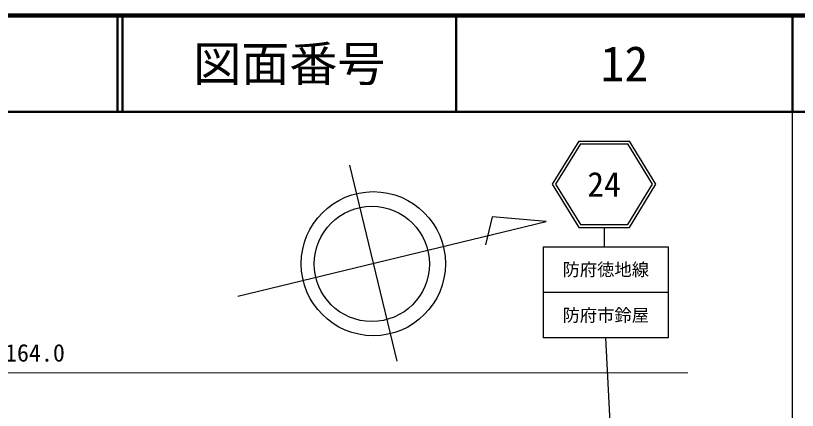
# Model space of a CAD drawing. Units: millimetres, scale not verified. Extents: x 40000 to 680000, y 20000 to 380000.
# Drawn here: x 498134 to 579500, y 338901 to 380000 of the extents above; entities that cross this region are included whole.
import ezdxf
from ezdxf.enums import TextEntityAlignment as Align

# ---------------------------------------------------------------- set-up
doc = ezdxf.new("R2010")
doc.units = ezdxf.units.MM
doc.header["$LTSCALE"] = 1000
for name, color, linetype, lineweight in [('M-STR-HTXT', 7, 'Continuous', 13), ('M-STR-STRC', 7, 'Continuous', 25), ('M-TTL', 2, 'Continuous', 140), ('M-TTL-BAND', 7, 'Continuous', 25), ('M-TTL-LINE', 7, 'Continuous', 50)]:
    doc.layers.add(name, color=color, linetype=linetype, lineweight=lineweight)
doc.layers.add('M-TTL-TXT', color=7, linetype='Continuous')
doc.styles.add('ＭＳ ゴシック', font='')
doc.styles.get('ＭＳ ゴシック').set_extended_font_data('MS Gothic')

msp = doc.modelspace()

# ---------------------------------------------------------------- linework, layer by layer
at = {"layer": 'M-STR-HTXT'}
msp.add_line((568115, 342792), (376172, 342792), dxfattribs=at)
at = {"layer": 'M-STR-STRC'}
for p, q in [((556743, 366938), (553979, 362438)), ((556911, 366638), (554331, 362438)), ((556743, 366938), (562015, 366938)), ((556911, 366638), (561847, 366638)), ((564427, 362438), (561847, 366638)), ((564779, 362438), (562015, 366938)), ((532884, 364420), (537824, 344010)), ((553979, 362438), (556743, 357938)), ((554331, 362438), (556911, 358238)), ((561847, 358238), (564427, 362438)), ((562015, 357938), (564779, 362438)), ((547717, 359066), (547040, 356143)), ((553363, 358574), (547717, 359066)), ((521261, 350803), (553363, 358574)), ((556911, 358238), (561847, 358238)), ((556743, 357938), (562015, 357938)), ((559379, 357938), (559379, 355938)), ((553059, 355938), (553059, 346438)), ((553059, 355938), (566059, 355938)), ((566059, 355938), (566059, 346438)), ((566059, 351188), (553059, 351188)), ((566059, 346438), (553059, 346438)), ((561427, 311463), (559559, 346438))]:
    msp.add_line(p, q, dxfattribs=at)
for centre, radius in [((535364, 354174), 7500), ((535208, 354145), 6000)]:
    msp.add_circle(centre, radius, dxfattribs=at)
at = {"layer": 'M-TTL'}
msp.add_line((680000, 380000), (40000, 380000), dxfattribs=at)
at = {"layer": 'M-TTL-BAND'}
msp.add_line((579000, 20000), (579000, 370000), dxfattribs=at)
at = {"layer": 'M-TTL-LINE'}
for p, q in [((508747, 380000), (508747, 370000)), ((509247, 380000), (509247, 370000)), ((543997, 380000), (543997, 370000)), ((579000, 380000), (579000, 370000)), ((40000, 370000), (680000, 370000))]:
    msp.add_line(p, q, dxfattribs=at)

# ---------------------------------------------------------------- texts
at = {"layer": 'M-STR-HTXT', "style": 'ＭＳ ゴシック'}
msp.add_text('側溝 L=164.0', height=1833, dxfattribs=at).set_placement((488286, 343428), align=Align.BOTTOM_LEFT)
at = {"layer": 'M-STR-STRC', "style": 'ＭＳ ゴシック'}
for s, height, p in [('24', 2566, (559379, 362438)), ('防府徳地線', 1320, (559559, 353563)), ('防府市鈴屋', 1320, (559559, 348813))]:
    msp.add_text(s, height=height, dxfattribs=at).set_placement(p, align=Align.MIDDLE_CENTER)
at = {"layer": 'M-TTL-TXT', "style": 'ＭＳ ゴシック'}
for s, p in [('図面番号', (526622, 375000)), ('12', (561497, 375000))]:
    msp.add_text(s, height=3666, dxfattribs=at).set_placement(p, align=Align.MIDDLE_CENTER)

doc.saveas('drawing.dxf')
